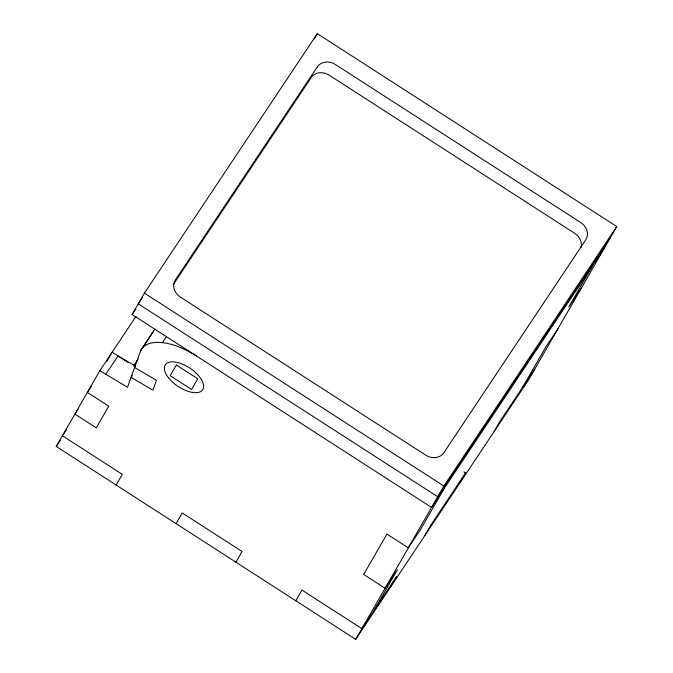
<?xml version="1.0" encoding="UTF-8"?>
<svg xmlns="http://www.w3.org/2000/svg" width="673" height="673" viewBox="0 0 673 673"><rect width="100%" height="100%" fill="white"/><g stroke="black" fill="none" stroke-linecap="round" stroke-linejoin="round"><path stroke-width="1.01" d="M155.051 329.114A50.904 24.64 33.7 0 0 153.553 331.175L140.665 350.641L127.508 387.253L99.823 370.697L135.996 316.403M604.438 247.925L431.561 507.425L132.118 314.543L144.426 293.142L317.303 33.65L616.746 226.532L528.574 379.858L355.697 639.35L56.254 446.468L99.823 370.697M106.982 361.199L112.172 352.164L128.383 362.604M314.224 39L317.303 33.65M153.553 331.175L140.665 350.641M116.143 485.048L122.301 474.347L62.412 435.768L66.341 429.87M176.032 523.619L182.19 512.927L242.078 551.498L235.92 562.199M295.809 600.77L301.967 590.078L361.855 628.649L396.431 576.753L390.273 587.453M355.697 639.35L443.869 486.024L616.746 226.532M374.196 610.117L397.44 569.703L385.091 588.244L363.698 574.464L386.933 534.051L408.326 547.83L420.675 529.298L443.911 488.884M424.848 535.548L431.006 524.856L465.581 472.959L463.865 471.857M459.423 483.651L465.581 472.959M493.999 431.755L500.157 421.054L534.732 369.157M522.383 387.69L545.618 347.285L557.967 328.744M592.089 266.458L568.853 306.871L581.203 288.338M142.348 297.727L138.268 303.843L437.711 496.724L610.588 237.233M132.118 314.543L135.609 309.294M91.284 386.495L87.355 392.393L108.74 406.164L96.273 427.86L74.88 414.08L78.253 409.024M56.254 446.468L60.292 440.411M105.661 374.457L118.011 355.924L135.643 366.247M173.197 284.687L311.119 77.656A13.578 11.87 29.9 0 1 329.114 75.124L574.725 233.329A13.578 11.87 29.9 0 1 580.917 247.563M133.565 365.944L138.209 358.961M135.736 365.801L134.608 367.492L156.456 380.279L152.906 390.163L131.058 377.368L132.186 375.685M162.437 342.65L166.29 336.862M144.426 293.142L443.869 486.024M141.204 349.708A50.904 24.64 33.7 0 1 196.289 355.874M176.368 365.027L170.21 375.727L191.603 389.499L197.753 378.806L176.368 365.027M317.269 66.963L175.468 279.808A13.578 11.87 29.9 0 0 180.288 297.045L425.9 455.251A13.578 11.87 29.9 0 0 443.894 452.719L585.695 239.866A13.578 11.87 29.9 0 0 580.875 222.637L335.263 64.423A13.578 11.87 29.9 0 0 317.269 66.963M168.486 377.78A22.495 10.886 33.7 0 0 202.228 390.357A22.495 10.886 33.7 0 0 181.239 363.664A22.495 10.886 33.7 0 0 168.486 377.78"/></g></svg>
